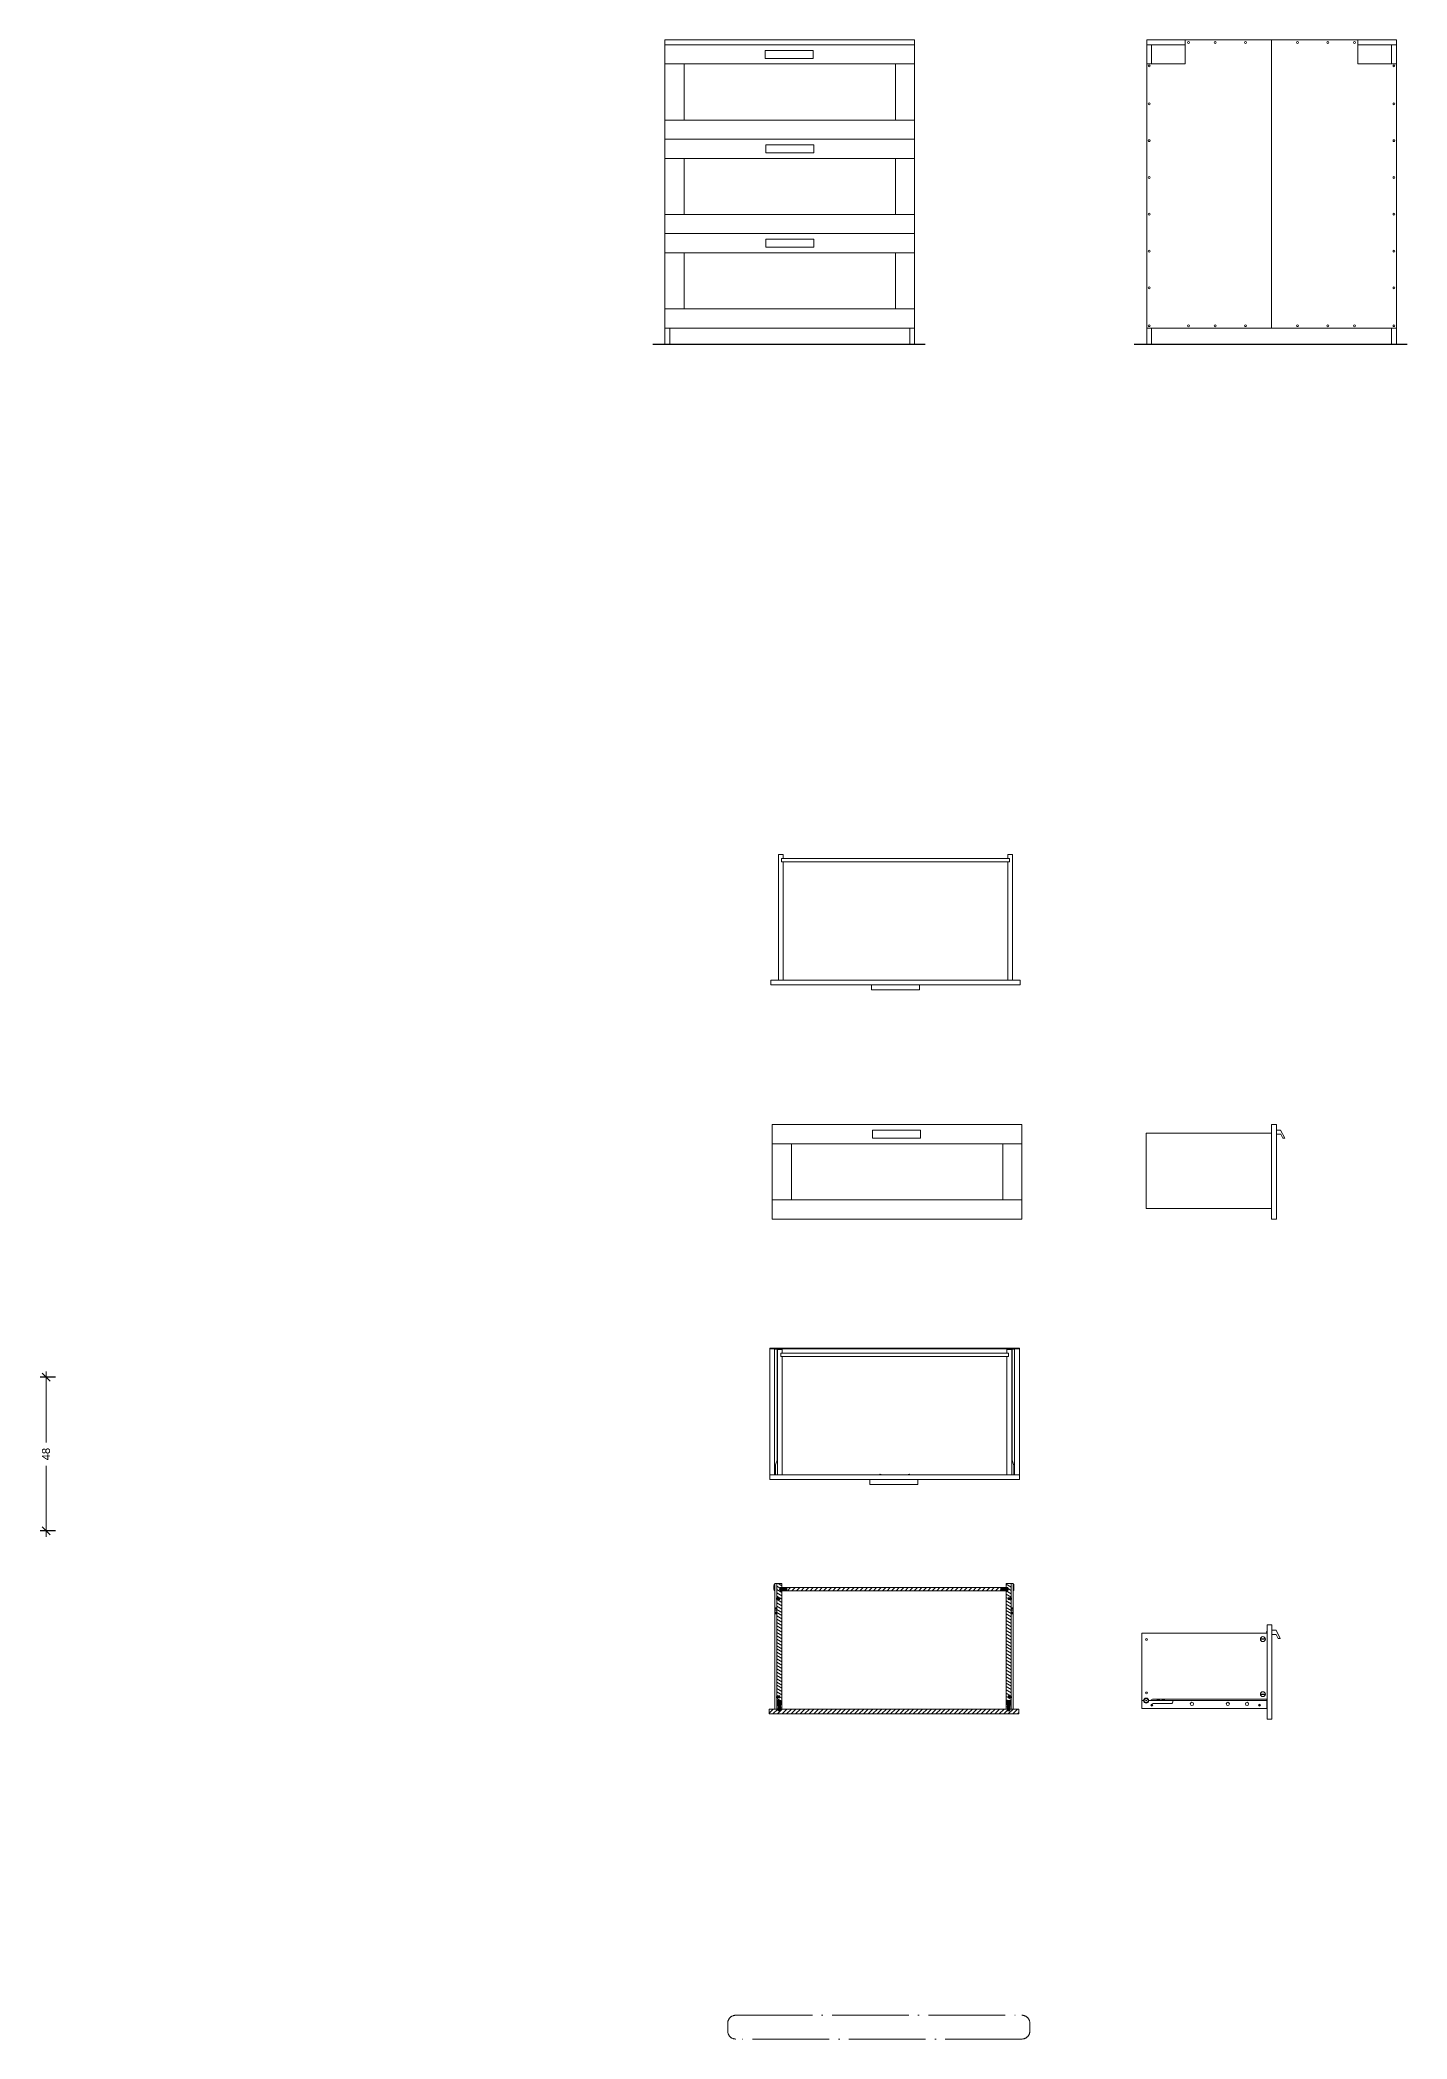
# Model space of a CAD drawing. Header units: millimetres. Extents: x -46 to 1613, y -146 to 808.
# Drawn here: x -46 to 381, y -146 to 478 of the extents above; entities that cross this region are included whole.
import ezdxf

# ---------------------------------------------------------------- set-up
doc = ezdxf.new("R2010")
doc.units = ezdxf.units.MM
doc.header["$MEASUREMENT"] = 0
doc.linetypes.add('ACAD_ISO04W100', pattern=[30, 24, -3, 0, -3])
doc.layers.get('DEFPOINTS').update_dxf_attribs({"color": 210})
for name, color, linetype, lineweight in [('elementi non sezionati', 8, 'Continuous', 18), ('linee non sezionate', 8, 'Continuous', 18), ('pareti sezionate', 7, 'Continuous', 18), ('retino', 11, 'Continuous', 18), ('RIQUADRO DETTAGLI', 135, 'Continuous', 18), ('riquadro viti', 2, 'Continuous', 18), ('viti e cerniere', 4, 'Continuous', 18)]:
    doc.layers.add(name, color=color, linetype=linetype, lineweight=lineweight)
doc.layers.add('linea di terra', color=1, linetype='Continuous')
doc.layers.add('viti sottili', color=4, linetype='Continuous')
doc.styles.add('ARIAL', font='Arial.ttf')
doc.dimstyles.new('E-0050_TICK_12', dxfattribs={"dimtxt": 2.5, "dimasz": 2.5, "dimexe": 1.8, "dimexo": 1.2, "dimgap": 1.8, "dimtad": 0, "dimdec": 0, "dimzin": 0, "dimdsep": 46, "dimtxsty": 'ARIAL', "dimblk": 'OBLIQUE', "dimblk1": 'OBLIQUE', "dimblk2": 'OBLIQUE', "dimcen": 1.8, "dimdle": 1.8, "dimclrd": 256, "dimclre": 256, "dimclrt": 256, "dimadec": 0, "dimazin": 0, "dimtfac": 1, "dimtdec": 0, "dimtmove": 1, "dimatfit": 3, "dimldrblk": 'OPEN90', "dimfxl": 1, "dimtfill": 1, "dimtfillclr": 7, "dimtolj": 1, "dimtzin": 0, "dimlwd": -1, "dimarcsym": 0})

# ---------------------------------------------------------------- blocks, each defined once
blk = doc.blocks.new('_Oblique')
at = {"color": 0, "linetype": 'ByBlock', "lineweight": -2}
blk.add_line((-0.5, -0.5), (0.5, 0.5), dxfattribs=at)
blk = doc.blocks.new('*D8')
at = {"layer": 'DEFPOINTS', "color": 0, "transparency": 16777216}
for p in [(-39.89, 60.51), (-44.08, 12.51), (-39.89, 12.51)]:
    blk.add_point(p, dxfattribs=at)
at = {"layer": 'linee non sezionate', "lineweight": -2, "transparency": 16777216}
for p, q in [((-41.09, 60.51), (-45.88, 60.51)), ((-41.09, 12.51), (-45.88, 12.51))]:
    blk.add_line(p, q, dxfattribs=at)
at = {"layer": 'linee non sezionate', "transparency": 16777216}
for p, q in [((-44.08, 62.31), (-44.08, 40.15)), ((-44.08, 10.71), (-44.08, 32.87))]:
    blk.add_line(p, q, dxfattribs=at)
at = {"layer": 'linee non sezionate', "transparency": 16777216, "xscale": 2.5, "yscale": 2.5, "zscale": 2.5}
for p, rotation in [((-44.08, 60.51), 90), ((-44.08, 12.51), 270)]:
    blk.add_blockref('_Oblique', p, dxfattribs=dict(at, rotation=rotation))
at = {"layer": 'linee non sezionate', "transparency": 16777216, "insert": (-44.08, 36.51), "char_height": 2.5, "attachment_point": 5, "rotation": 90, "style": 'ARIAL', "bg_fill": 3, "box_fill_scale": 1.25, "bg_fill_color": 256, "bg_fill_true_color": 13158600, "bg_fill_transparency": 0}
blk.add_mtext('\\A1;48', dxfattribs=at)
blk = doc.blocks.new('_Open90')
at = {"color": 0, "linetype": 'ByBlock', "lineweight": -2}
for p, q in [((0, 0), (-1, 0)), ((-0.5, 0.5), (0, 0)), ((0, 0), (-0.5, -0.5))]:
    blk.add_line(p, q, dxfattribs=at)

msp = doc.modelspace()

# ---------------------------------------------------------------- hatches: boundary and pattern name
at = {"layer": 'retino', "linetype": 'ACAD_ISO04W100'}
h = msp.add_hatch(dxfattribs=at)
h.set_pattern_fill('ANSI31', color=256, scale=7, angle=103)
h.paths.add_polyline_path([(185.8, -6.16), (185.3, -6.16), (185.3, -5.97, -0.52915), (185.3, -5.35), (185.3, -5.16), (185.8, -5.16), (185.8, -3.96), (184.3, -3.96), (184.3, -8.39), (185.23, -8.39), (185.23, -8.96), (184.3, -8.96), (184.3, -39.05), (185.23, -39.05), (185.23, -39.61), (184.3, -39.61), (184.3, -40.45), (185.57, -40.45), (185.57, -41.69), (185.41, -41.69), (185.41, -43.12), (185.8, -43.12)])
h.paths.add_polyline_path([(184.69, -41.69), (184.3, -41.69), (184.3, -43.12), (184.69, -43.12)])
h = msp.add_hatch(dxfattribs=at)
h.set_pattern_fill('ANSI31', color=256, scale=8)
h.paths.add_polyline_path([(256.46, -5.16), (255.96, -5.16), (185.8, -5.16), (185.3, -5.16), (185.3, -5.37), (187.45, -5.37), (187.45, -5.94), (185.3, -5.94), (185.3, -6.16), (185.8, -6.16), (255.96, -6.16), (256.46, -6.16), (256.46, -5.94), (254.31, -5.94), (254.31, -5.37), (256.46, -5.37)])
h = msp.add_hatch(dxfattribs=at)
h.set_pattern_fill('ANSI31', color=256, scale=7, angle=103)
h.paths.add_polyline_path([(257.46, -8.96), (256.52, -8.96), (256.52, -8.39), (257.46, -8.39), (257.46, -3.96), (255.96, -3.96), (255.96, -5.16), (256.46, -5.16), (256.46, -5.35, -0.52915), (256.46, -5.97), (256.46, -6.16), (255.96, -6.16), (255.96, -43.12), (256.35, -43.12), (256.35, -41.69), (256.19, -41.69), (256.19, -40.45), (257.46, -40.45), (257.46, -39.61), (256.52, -39.61), (256.52, -39.05), (257.46, -39.05)])
h.paths.add_polyline_path([(257.46, -41.69), (257.07, -41.69), (257.07, -43.12), (257.46, -43.12)], flags=17)
h = msp.add_hatch(dxfattribs=at)
h.set_pattern_fill('ANSI31', color=256, scale=8)
h.paths.add_polyline_path([(259.88, -43.12), (257.07, -43.12), (257.07, -43.67), (256.35, -43.67), (256.35, -43.12), (185.41, -43.12), (185.41, -43.67), (184.69, -43.67), (184.69, -43.12), (181.88, -43.12), (181.88, -44.62), (259.88, -44.62)])

# ---------------------------------------------------------------- linework, layer by layer
at = {"layer": 'elementi non sezionati'}
for p, q in [((227.31, 478.24), (149.31, 478.24)), ((149.31, 478.24), (149.31, 383.24)), ((227.31, 476.74), (149.31, 476.74)), ((180.61, 474.98), (195.61, 474.98)), ((180.61, 474.98), (180.61, 472.48)), ((195.61, 472.48), (195.61, 474.98)), ((227.31, 383.24), (227.31, 478.24)), ((299.86, 478.24), (299.86, 383.24)), ((377.86, 478.24), (299.86, 478.24)), ((311.86, 476.74), (299.86, 476.74)), ((301.36, 470.74), (301.36, 476.74)), ((377.86, 476.74), (365.86, 476.74)), ((376.36, 470.74), (376.36, 476.74)), ((377.86, 383.24), (377.86, 478.24)), ((149.31, 470.74), (227.31, 470.74)), ((155.31, 453.24), (155.31, 470.74)), ((180.61, 472.48), (195.61, 472.48)), ((221.31, 453.24), (221.31, 470.74)), ((149.31, 453.24), (227.31, 453.24)), ((227.31, 447.24), (149.31, 447.24)), ((180.81, 445.49), (195.81, 445.49)), ((180.81, 445.49), (180.81, 442.99)), ((195.81, 442.99), (195.81, 445.49)), ((149.31, 441.24), (227.31, 441.24)), ((155.31, 423.74), (155.31, 441.24)), ((180.81, 442.99), (195.81, 442.99)), ((221.31, 423.74), (221.31, 441.24)), ((149.31, 423.74), (227.31, 423.74)), ((227.31, 417.74), (149.31, 417.74)), ((180.81, 415.99), (195.81, 415.99)), ((180.81, 415.99), (180.81, 413.49)), ((180.81, 413.49), (195.81, 413.49)), ((195.81, 413.49), (195.81, 415.99)), ((149.31, 411.74), (227.31, 411.74)), ((155.31, 394.24), (155.31, 411.74)), ((221.31, 394.24), (221.31, 411.74)), ((149.31, 394.24), (227.31, 394.24)), ((227.31, 388.24), (149.31, 388.24)), ((150.81, 383.24), (150.81, 388.24)), ((225.81, 383.24), (225.81, 388.24)), ((377.86, 388.24), (299.86, 388.24)), ((301.36, 383.24), (301.36, 388.24)), ((376.36, 383.24), (376.36, 388.24)), ((149.31, 383.24), (227.31, 383.24)), ((213.85, 183.1), (213.85, 181.54)), ((213.85, 181.54), (228.85, 181.54)), ((228.85, 181.54), (228.85, 183.1)), ((182.84, 139.44), (182.84, 109.94)), ((260.84, 139.44), (182.84, 139.44)), ((214.15, 137.68), (229.15, 137.68)), ((214.15, 137.68), (214.15, 135.18)), ((229.15, 135.18), (229.15, 137.68)), ((260.84, 109.94), (260.84, 139.44)), ((341.68, 137.68), (340.39, 137.68)), ((341.68, 137.68), (342.96, 135.18)), ((182.84, 133.44), (260.84, 133.44)), ((188.84, 115.94), (188.84, 133.44)), ((214.15, 135.18), (229.15, 135.18)), ((254.84, 115.94), (254.84, 133.44)), ((340.39, 136.43), (340.89, 136.43)), ((340.89, 136.43), (341.11, 136.43)), ((341.11, 136.43), (341.75, 136.43)), ((341.75, 136.43), (342.39, 135.18)), ((342.96, 135.18), (342.39, 135.18)), ((182.84, 115.94), (260.84, 115.94)), ((260.84, 109.94), (182.84, 109.94)), ((213.38, 28.55), (213.38, 26.98)), ((213.38, 26.98), (228.38, 26.98)), ((228.38, 26.98), (228.38, 28.55)), ((340.26, -18.54), (338.97, -18.54)), ((340.26, -18.54), (341.54, -21.04)), ((338.97, -19.79), (339.47, -19.79)), ((339.47, -19.79), (339.69, -19.79)), ((339.69, -19.79), (340.33, -19.79)), ((340.33, -19.79), (340.97, -21.04)), ((341.54, -21.04), (340.97, -21.04))]:
    msp.add_line(p, q, dxfattribs=at)
at = {"layer": 'elementi non sezionati', "ltscale": 0.7}
for p, q in [((184.77, 223.76), (184.77, 184.6)), ((184.77, 223.76), (186.27, 223.76)), ((186.27, 222.56), (185.77, 222.56)), ((185.77, 222.56), (185.77, 221.56)), ((185.77, 221.56), (186.27, 221.56)), ((186.27, 223.76), (186.27, 222.56)), ((186.27, 222.56), (256.43, 222.56)), ((186.27, 221.56), (186.27, 184.6)), ((186.27, 221.56), (256.43, 221.56)), ((256.43, 223.76), (257.93, 223.76)), ((256.43, 223.76), (256.43, 222.56)), ((256.43, 222.56), (256.93, 222.56)), ((256.43, 221.56), (256.43, 184.6)), ((256.93, 221.56), (256.43, 221.56)), ((256.93, 222.56), (256.93, 221.56)), ((257.93, 223.76), (257.93, 184.6)), ((338.89, 139.44), (338.89, 109.94)), ((340.39, 139.44), (338.89, 139.44)), ((340.39, 109.94), (340.39, 139.44)), ((340.39, 137.68), (340.39, 136.43)), ((338.89, 116.79), (338.89, 132.6)), ((338.89, 113.72), (338.89, 113.23)), ((338.89, 109.94), (340.39, 109.94)), ((182.07, 69.55), (260.07, 69.55)), ((184.49, 69.21), (185.99, 69.21)), ((184.49, 69.21), (184.49, 64.58)), ((185.99, 69.21), (185.99, 68.01)), ((256.16, 69.21), (257.66, 69.21)), ((256.16, 69.21), (256.16, 68.01)), ((257.66, 69.21), (257.66, 64.58)), ((185.49, 68.01), (185.49, 67.01)), ((185.99, 68.01), (185.49, 68.01)), ((185.49, 67.01), (185.99, 67.01)), ((185.99, 68.01), (256.16, 68.01)), ((185.99, 67.01), (256.16, 67.01)), ((185.99, 67.01), (185.99, 30.05)), ((256.16, 68.01), (256.66, 68.01)), ((256.66, 67.01), (256.16, 67.01)), ((256.16, 67.01), (256.16, 30.05)), ((256.66, 68.01), (256.66, 67.01)), ((182.07, 30.05), (260.07, 30.05)), ((184.3, -3.96), (184.3, -43.12)), ((257.46, -3.96), (257.46, -43.12)), ((337.47, -16.78), (337.47, -46.28)), ((338.97, -16.78), (337.47, -16.78)), ((338.97, -46.28), (338.97, -16.78)), ((338.97, -18.54), (338.97, -19.79)), ((337.47, -39.44), (337.47, -23.63)), ((337.47, -42.5), (337.47, -43)), ((337.47, -46.28), (338.97, -46.28))]:
    msp.add_line(p, q, dxfattribs=at)
for points in [[(182.35, 183.1), (182.35, 184.6), (260.35, 184.6), (260.35, 183.1), (182.35, 183.1)], [(299.73, 113.23), (299.73, 136.75), (300.93, 136.75)], [(338.89, 116.79), (338.89, 113.72)], [(298.31, -42.5), (298.31, -19.47), (299.51, -19.47)], [(337.47, -39.44), (337.47, -42.5)]]:
    msp.add_lwpolyline(points, dxfattribs=at)
at = {"layer": 'elementi non sezionati'}
for points in [[(338.89, 132.6), (338.89, 136.75), (300.93, 136.75)], [(182.07, 69.55), (182.07, 28.55), (216.29, 28.55)], [(225.29, 28.55), (260.07, 28.55), (260.07, 69.55)], [(216.29, 28.55), (225.29, 28.55)], [(337.47, -23.63), (337.47, -19.47), (299.51, -19.47)]]:
    msp.add_lwpolyline(points, dxfattribs=at)
at = {"layer": 'linea di terra', "ltscale": 0.7}
for p, q in [((145.56, 383.24), (230.64, 383.24)), ((295.94, 383.24), (381.19, 383.24))]:
    msp.add_line(p, q, dxfattribs=at)
at = {"layer": 'linee non sezionate', "ltscale": 0.7}
for p, q in [((311.86, 470.74), (311.86, 478.24)), ((338.86, 478.24), (338.86, 388.24)), ((365.86, 470.74), (365.86, 478.24)), ((299.86, 470.74), (311.86, 470.74)), ((377.86, 470.74), (365.86, 470.74)), ((338.83, 113.23), (299.73, 113.23)), ((338.83, 113.23), (338.89, 113.23)), ((182.07, 69.35), (260.07, 69.35)), ((183.57, 69.32), (183.57, 69.35)), ((258.57, 69.35), (258.57, 30.05)), ((258.57, 69.32), (258.57, 69.35)), ((183.57, 30.15), (183.57, 30.05)), ((258.57, 30.15), (258.57, 30.05)), ((337.41, -43), (337.47, -43))]:
    msp.add_line(p, q, dxfattribs=at)
at = {"layer": 'pareti sezionate', "ltscale": 0.7}
for p, q in [((184.3, -3.96), (185.8, -3.96)), ((185.8, -5.16), (185.3, -5.16)), ((185.3, -5.16), (185.3, -6.16)), ((185.3, -6.16), (185.8, -6.16)), ((185.8, -3.96), (185.8, -5.16)), ((185.8, -5.16), (255.96, -5.16)), ((185.8, -6.16), (185.8, -43.12)), ((185.8, -6.16), (255.96, -6.16)), ((255.96, -3.96), (257.46, -3.96)), ((255.96, -3.96), (255.96, -5.16)), ((255.96, -5.16), (256.46, -5.16)), ((255.96, -6.16), (255.96, -43.12)), ((256.46, -6.16), (255.96, -6.16)), ((256.46, -5.16), (256.46, -6.16))]:
    msp.add_line(p, q, dxfattribs=at)
for points in [[(181.88, -44.62), (181.88, -43.12), (184.69, -43.12)], [(257.07, -43.12), (259.88, -43.12), (259.88, -44.62), (181.88, -44.62)], [(185.41, -43.12), (256.35, -43.12)]]:
    msp.add_lwpolyline(points, dxfattribs=at)
at = {"layer": 'RIQUADRO DETTAGLI', "linetype": 'ACAD_ISO04W100'}
msp.add_lwpolyline([(171.43, -146.2, -0.414214), (168.93, -143.7), (168.93, -141.28, -0.414214), (171.43, -138.78), (260.85, -138.78, -0.414214), (263.35, -141.28), (263.35, -143.7, -0.414214), (260.85, -146.2)], format="xyb", close=True, dxfattribs=at)
at = {"layer": 'riquadro viti'}
for p, q in [((185.28, -5.37), (187.45, -5.37)), ((185.3, -5.94), (187.45, -5.94)), ((187.45, -5.37), (187.45, -5.94)), ((256.48, -5.37), (254.31, -5.37)), ((254.31, -5.37), (254.31, -5.94)), ((256.46, -5.94), (254.31, -5.94))]:
    msp.add_line(p, q, dxfattribs=at)
at = {"layer": 'riquadro viti', "ltscale": 0.7}
for p, q in [((184.3, -8.39), (185.23, -8.39)), ((184.3, -8.96), (185.23, -8.96)), ((185.23, -8.39), (185.23, -8.96)), ((257.46, -8.39), (256.52, -8.39)), ((256.52, -8.39), (256.52, -8.96)), ((257.46, -8.96), (256.52, -8.96)), ((184.3, -39.05), (185.23, -39.05)), ((184.3, -39.61), (185.23, -39.61)), ((185.23, -39.05), (185.23, -39.61)), ((257.46, -40.45), (256.19, -40.45)), ((256.19, -40.45), (256.19, -41.69)), ((256.19, -41.69), (256.35, -41.69)), ((256.35, -41.69), (256.35, -43.67)), ((257.07, -43.67), (256.35, -43.67)), ((257.46, -39.05), (256.52, -39.05)), ((256.52, -39.05), (256.52, -39.61)), ((257.46, -39.61), (256.52, -39.61)), ((257.07, -41.69), (257.47, -41.69)), ((257.07, -43.67), (257.07, -41.69))]:
    msp.add_line(p, q, dxfattribs=at)
msp.add_lwpolyline([(184.3, -40.45), (185.57, -40.45), (185.57, -41.69), (185.41, -41.69), (185.41, -43.67), (184.69, -43.67), (184.69, -41.69), (184.3, -41.69)], dxfattribs=at)
at = {"layer": 'viti e cerniere', "ltscale": 0.7}
for p, q in [((183.57, 69.32), (184.23, 69.32)), ((183.57, 69.32), (183.57, 30.15)), ((184.33, 69.22), (184.33, 34.65)), ((257.81, 69.22), (257.81, 34.65)), ((258.57, 69.32), (257.91, 69.32)), ((258.57, 69.32), (258.57, 30.15)), ((184.33, 34.65), (183.67, 32.65)), ((183.67, 32.65), (183.67, 30.15)), ((183.84, 30.15), (183.84, 33.17)), ((184.49, 32.51), (184.48, 30.05)), ((257.66, 32.51), (257.66, 30.05)), ((257.81, 34.65), (258.47, 32.65)), ((258.3, 30.15), (258.3, 33.17)), ((258.47, 32.65), (258.47, 30.15)), ((183.67, 30.15), (183.57, 30.15)), ((184.48, 30.05), (183.94, 30.05)), ((184.48, 30.05), (184.48, 30.05)), ((257.66, 30.05), (258.2, 30.05)), ((258.47, 30.15), (258.57, 30.15)), ((183.66, -43.02), (183.66, -3.96)), ((185.74, -5.54), (185.3, -5.54)), ((185.74, -5.78), (185.3, -5.78)), ((185.74, -5.54), (185.74, -5.56)), ((185.74, -5.56), (185.74, -5.75)), ((185.74, -5.75), (185.86, -5.75)), ((185.74, -5.75), (185.74, -5.78)), ((256.02, -5.75), (255.9, -5.75)), ((256.02, -5.54), (256.46, -5.54)), ((256.02, -5.54), (256.02, -5.56)), ((256.02, -5.56), (256.02, -5.75)), ((256.02, -5.75), (256.02, -5.78)), ((256.02, -5.78), (256.46, -5.78)), ((258.1, -43.02), (258.1, -3.96)), ((185.07, -8.77), (185.1, -8.77)), ((256.7, -8.77), (256.66, -8.77)), ((184.3, -43.12), (183.76, -43.12)), ((184.4, -40.87), (184.62, -40.87)), ((184.62, -40.49), (184.69, -40.49)), ((185.1, -40.49), (185.03, -40.49)), ((185.07, -39.42), (185.1, -39.42)), ((256.7, -39.42), (256.66, -39.42)), ((256.66, -40.49), (256.73, -40.49)), ((257.14, -40.49), (257.07, -40.49)), ((257.36, -40.87), (257.14, -40.87)), ((257.46, -43.12), (258, -43.12)), ((301.61, -39.99), (300.98, -40.5)), ((337.41, -40), (337.41, -43))]:
    msp.add_line(p, q, dxfattribs=at)
at = {"layer": 'viti e cerniere'}
for p, q in [((184.33, 69.21), (184.49, 69.21)), ((184.49, 69.21), (184.49, 64.31)), ((257.81, 69.21), (257.66, 69.21)), ((257.66, 69.21), (257.66, 64.31)), ((184.49, 64.31), (184.49, 32.51)), ((257.66, 64.31), (257.66, 32.51)), ((184.49, 61.68), (184.33, 61.68)), ((184.49, 61.31), (184.33, 61.31)), ((184.49, 60.94), (184.33, 60.94)), ((184.49, 60.29), (184.33, 60.29)), ((184.49, 60.02), (184.33, 60.02)), ((184.49, 59.75), (184.33, 59.75)), ((257.66, 61.68), (257.81, 61.68)), ((257.66, 61.31), (257.81, 61.31)), ((257.66, 60.94), (257.81, 60.94)), ((257.66, 60.29), (257.81, 60.29)), ((257.66, 60.02), (257.81, 60.02)), ((257.66, 59.75), (257.81, 59.75)), ((183.84, 32.4), (183.67, 32.4)), ((258.3, 32.4), (258.47, 32.4)), ((183.67, 30.41), (183.84, 30.41)), ((258.47, 30.41), (258.3, 30.41)), ((183.38, -5.76), (183.38, -4.51)), ((183.38, -4.51), (183.46, -4.51)), ((183.46, -5.76), (183.38, -5.76)), ((183.46, -4.51), (183.46, -4.13)), ((183.46, -4.13), (183.66, -4.13)), ((183.46, -6.13), (183.46, -5.76)), ((183.66, -6.13), (183.46, -6.13)), ((183.66, -3.96), (184.3, -3.96)), ((184.3, -3.96), (184.3, -43.12)), ((185.74, -5.56), (185.81, -5.56)), ((185.87, -5.56), (185.95, -5.56)), ((186.01, -5.56), (186.09, -5.56)), ((186.14, -5.56), (186.22, -5.56)), ((186.28, -5.56), (186.36, -5.56)), ((186.42, -5.56), (186.49, -5.56)), ((186.55, -5.56), (186.63, -5.56)), ((186.69, -5.56), (186.76, -5.56)), ((186.82, -5.56), (186.9, -5.56)), ((186.96, -5.56), (187.03, -5.56)), ((187.09, -5.56), (187.17, -5.56)), ((187.23, -5.56), (187.31, -5.56)), ((187.28, -5.75), (187.34, -5.75)), ((254.48, -5.75), (254.42, -5.75)), ((254.53, -5.56), (254.46, -5.56)), ((254.67, -5.56), (254.59, -5.56)), ((254.8, -5.56), (254.73, -5.56)), ((254.94, -5.56), (254.86, -5.56)), ((255.07, -5.56), (255, -5.56)), ((255.21, -5.56), (255.13, -5.56)), ((255.35, -5.56), (255.27, -5.56)), ((255.48, -5.56), (255.41, -5.56)), ((255.62, -5.56), (255.54, -5.56)), ((255.75, -5.56), (255.68, -5.56)), ((255.89, -5.56), (255.81, -5.56)), ((256.02, -5.56), (255.95, -5.56)), ((258.1, -3.96), (257.46, -3.96)), ((257.46, -3.96), (257.46, -43.12)), ((258.3, -4.13), (258.1, -4.13)), ((258.1, -6.13), (258.3, -6.13)), ((258.3, -4.51), (258.3, -4.13)), ((258.38, -4.51), (258.3, -4.51)), ((258.3, -6.13), (258.3, -5.76)), ((258.3, -5.76), (258.38, -5.76)), ((258.38, -5.76), (258.38, -4.51)), ((184.3, -11.48), (183.66, -11.48)), ((184.3, -11.85), (183.66, -11.85)), ((184.3, -12.22), (183.66, -12.22)), ((184.37, -8.55), (184.46, -8.55)), ((184.53, -8.55), (184.62, -8.55)), ((184.69, -8.55), (184.78, -8.55)), ((184.85, -8.55), (184.94, -8.55)), ((185.01, -8.55), (185.1, -8.55)), ((256.75, -8.55), (256.66, -8.55)), ((256.91, -8.55), (256.82, -8.55)), ((257.07, -8.55), (256.98, -8.55)), ((257.23, -8.55), (257.14, -8.55)), ((257.4, -8.55), (257.3, -8.55)), ((257.46, -11.48), (258.1, -11.48)), ((257.46, -11.85), (258.1, -11.85)), ((257.46, -12.22), (258.1, -12.22)), ((184.3, -12.87), (183.66, -12.87)), ((184.3, -13.15), (183.66, -13.15)), ((184.3, -13.41), (183.66, -13.41)), ((257.46, -12.87), (258.1, -12.87)), ((257.46, -13.15), (258.1, -13.15)), ((257.46, -13.41), (258.1, -13.41)), ((335.45, -21.28), (335.62, -21.22)), ((335.45, -21.28), (335.62, -21.34)), ((335.62, -21.22), (335.62, -21.34)), ((336.66, -21.22), (335.66, -21.22)), ((336.16, -21.22), (335.66, -21.22)), ((335.66, -21.22), (335.66, -21.34)), ((336.66, -21.34), (335.66, -21.34)), ((336.66, -21.22), (336.66, -21.34)), ((184.37, -39.2), (184.46, -39.2)), ((184.53, -39.2), (184.62, -39.2)), ((184.69, -39.2), (184.78, -39.2)), ((184.77, -41.63), (184.77, -43.12)), ((184.87, -41.63), (184.77, -41.63)), ((185.32, -41.73), (184.77, -41.73)), ((184.77, -41.73), (184.77, -41.73)), ((185.32, -43.02), (184.77, -43.02)), ((184.77, -43.12), (185.32, -43.12)), ((184.83, -41.73), (184.83, -43.02)), ((184.85, -39.2), (184.94, -39.2)), ((184.87, -41.41), (184.87, -41.51)), ((184.87, -41.59), (184.87, -41.63)), ((184.88, -41.63), (184.87, -41.63)), ((185.23, -41.63), (184.88, -41.63)), ((184.93, -43.12), (184.93, -43.15)), ((184.93, -43.22), (184.93, -43.32)), ((184.93, -43.39), (184.93, -43.49)), ((184.93, -43.59), (184.93, -43.56)), ((185.16, -43.59), (184.93, -43.59)), ((185, -43.02), (185, -41.73)), ((185.05, -43.02), (185, -43.02)), ((185.01, -39.2), (185.1, -39.2)), ((185.07, -43.02), (185.03, -43.02)), ((185.05, -43.02), (185.09, -43.02)), ((185.09, -43.02), (185.09, -41.73)), ((185.16, -43.16), (185.16, -43.26)), ((185.16, -43.33), (185.16, -43.42)), ((185.16, -43.5), (185.16, -43.59)), ((185.23, -41.41), (185.23, -41.51)), ((185.23, -41.59), (185.23, -41.63)), ((185.32, -41.63), (185.23, -41.63)), ((185.28, -43.02), (185.28, -41.73)), ((185.32, -43.12), (185.32, -41.63)), ((256.43, -43.12), (256.43, -41.63)), ((256.43, -41.63), (256.53, -41.63)), ((256.43, -41.73), (256.98, -41.73)), ((256.43, -43.02), (256.98, -43.02)), ((256.98, -43.12), (256.43, -43.12)), ((256.48, -43.02), (256.48, -41.73)), ((256.53, -41.41), (256.53, -41.51)), ((256.53, -41.59), (256.53, -41.63)), ((256.53, -41.63), (256.88, -41.63)), ((256.6, -43.16), (256.6, -43.26)), ((256.6, -43.33), (256.6, -43.42)), ((256.6, -43.5), (256.6, -43.59)), ((256.6, -43.59), (256.83, -43.59)), ((256.75, -39.2), (256.66, -39.2)), ((256.67, -43.02), (256.67, -41.73)), ((256.71, -43.02), (256.67, -43.02)), ((256.69, -43.02), (256.73, -43.02)), ((256.71, -43.02), (256.76, -43.02)), ((256.76, -43.02), (256.76, -41.73)), ((256.91, -39.2), (256.82, -39.2)), ((256.83, -43.12), (256.83, -43.15)), ((256.83, -43.22), (256.83, -43.32)), ((256.83, -43.39), (256.83, -43.49)), ((256.83, -43.59), (256.83, -43.56)), ((256.88, -41.63), (256.89, -41.63)), ((256.89, -41.41), (256.89, -41.51)), ((256.89, -41.59), (256.89, -41.63)), ((256.89, -41.63), (256.98, -41.63)), ((256.93, -41.73), (256.93, -43.02)), ((257.07, -39.2), (256.98, -39.2)), ((256.98, -41.63), (256.98, -43.12)), ((256.98, -41.73), (256.98, -41.73)), ((257.23, -39.2), (257.14, -39.2)), ((257.4, -39.2), (257.3, -39.2)), ((298.31, -42.8), (298.31, -40.67)), ((298.51, -40.47), (298.89, -40.47)), ((299.51, -43), (298.51, -43)), ((337.41, -43), (299.51, -43)), ((337.41, -40.5), (300.47, -40.5)), ((301.23, -41.83), (301.23, -41.94)), ((301.39, -41.83), (301.23, -41.83)), ((301.23, -41.94), (301.39, -41.94)), ((301.49, -41.67), (301.39, -41.67)), ((301.39, -41.67), (301.39, -41.83)), ((301.49, -41.83), (301.39, -41.94)), ((301.49, -41.94), (301.39, -41.83)), ((301.39, -41.94), (301.39, -42.09)), ((301.39, -42.09), (301.49, -42.09)), ((301.49, -41.83), (301.49, -41.67)), ((301.65, -41.83), (301.49, -41.83)), ((301.49, -42.09), (301.49, -41.94)), ((301.49, -41.94), (301.65, -41.94)), ((337.41, -40), (301.61, -39.99)), ((307.63, -41.41), (301.61, -41.39)), ((301.65, -41.94), (301.65, -41.83)), ((303.05, -40.5), (303.51, -40.04)), ((303.19, -40.5), (303.51, -40.18)), ((303.51, -40.04), (304, -40.49)), ((303.51, -40.18), (303.87, -40.5)), ((304.61, -40.5), (305.06, -40.04)), ((304.75, -40.5), (305.07, -40.18)), ((305.06, -40.04), (305.56, -40.49)), ((305.07, -40.18), (305.42, -40.5)), ((334.88, -41.83), (334.88, -41.94)), ((335.04, -41.83), (334.88, -41.83)), ((334.88, -41.94), (335.04, -41.94)), ((335.15, -41.67), (335.04, -41.67)), ((335.04, -41.67), (335.04, -41.83)), ((335.15, -41.83), (335.04, -41.94)), ((335.15, -41.94), (335.04, -41.83)), ((335.04, -41.94), (335.04, -42.09)), ((335.04, -42.09), (335.15, -42.09)), ((335.15, -41.83), (335.15, -41.67)), ((335.3, -41.83), (335.15, -41.83)), ((335.15, -42.09), (335.15, -41.94)), ((335.15, -41.94), (335.3, -41.94)), ((335.3, -41.94), (335.3, -41.83)), ((335.45, -38.49), (335.62, -38.43)), ((335.45, -38.49), (335.62, -38.55)), ((335.62, -38.43), (335.62, -38.55)), ((336.66, -38.43), (335.66, -38.43)), ((336.16, -38.43), (335.66, -38.43)), ((335.66, -38.43), (335.66, -38.55)), ((336.66, -38.55), (335.66, -38.55)), ((336.66, -38.43), (336.66, -38.55))]:
    msp.add_line(p, q, dxfattribs=at)
for points in [[(216.29, 30.05), (216.29, 30.08, -0.451416), (216.86, 30.08), (216.86, 30.05)], [(225.29, 30.05), (225.29, 30.08, -0.451416), (225.86, 30.08), (225.86, 30.05)], [(185.3, -5.94), (185.26, -5.94, -0.451416), (185.26, -5.37), (185.3, -5.37)], [(256.46, -5.94), (256.5, -5.94, 0.451416), (256.5, -5.37), (256.46, -5.37)], [(184.3, -8.96), (184.26, -8.96, -0.451416), (184.26, -8.39), (184.3, -8.39)], [(257.46, -8.96), (257.5, -8.96, 0.451416), (257.5, -8.39), (257.46, -8.39)], [(337.47, -18.84), (337.43, -18.84, 0.451416), (337.43, -19.41), (337.47, -19.41)], [(184.3, -39.61), (184.26, -39.61, -0.451416), (184.26, -39.05), (184.3, -39.05)], [(257.46, -39.61), (257.5, -39.61, 0.451416), (257.5, -39.05), (257.46, -39.05)]]:
    msp.add_lwpolyline(points, format="xyb", close=True, dxfattribs=at)
for points in [[(185.81, -5.51), (185.87, -5.56), (185.92, -5.75), (185.92, -5.81), (185.81, -5.51), (185.81, -5.56), (185.86, -5.75), (185.92, -5.81)], [(185.95, -5.51), (186.01, -5.56), (186.06, -5.75), (186.06, -5.81), (185.95, -5.51), (185.95, -5.56), (186, -5.75), (186.06, -5.81)], [(186.09, -5.51), (186.14, -5.56), (186.19, -5.75), (186.19, -5.81), (186.09, -5.51), (186.09, -5.56), (186.14, -5.75), (186.19, -5.81)], [(186.22, -5.51), (186.28, -5.56), (186.33, -5.75), (186.33, -5.81), (186.22, -5.51), (186.22, -5.56), (186.27, -5.75), (186.33, -5.81)], [(186.36, -5.51), (186.42, -5.56), (186.47, -5.75), (186.47, -5.81), (186.36, -5.51), (186.36, -5.56), (186.41, -5.75), (186.47, -5.81)], [(186.49, -5.51), (186.55, -5.56), (186.6, -5.75), (186.6, -5.81), (186.49, -5.51), (186.49, -5.56), (186.54, -5.75), (186.6, -5.81)], [(186.63, -5.51), (186.69, -5.56), (186.74, -5.75), (186.74, -5.81), (186.63, -5.51), (186.63, -5.56), (186.68, -5.75), (186.74, -5.81)], [(186.76, -5.51), (186.82, -5.56), (186.87, -5.75), (186.87, -5.81), (186.76, -5.51), (186.76, -5.56), (186.81, -5.75), (186.87, -5.81)], [(186.9, -5.51), (186.96, -5.56), (187.01, -5.75), (187.01, -5.81), (186.9, -5.51), (186.9, -5.56), (186.95, -5.75), (187.01, -5.81)], [(187.03, -5.51), (187.09, -5.56), (187.14, -5.75), (187.14, -5.81), (187.03, -5.51), (187.03, -5.56), (187.08, -5.75), (187.14, -5.81)], [(187.17, -5.51), (187.23, -5.56), (187.28, -5.75), (187.28, -5.81), (187.17, -5.51), (187.17, -5.56), (187.22, -5.75), (187.28, -5.81)], [(254.59, -5.51), (254.53, -5.56), (254.48, -5.75), (254.48, -5.81), (254.59, -5.51), (254.59, -5.56), (254.54, -5.75), (254.48, -5.81)], [(254.73, -5.51), (254.67, -5.56), (254.62, -5.75), (254.62, -5.81), (254.73, -5.51), (254.73, -5.56), (254.68, -5.75), (254.62, -5.81)], [(254.86, -5.51), (254.8, -5.56), (254.75, -5.75), (254.75, -5.81), (254.86, -5.51), (254.86, -5.56), (254.81, -5.75), (254.75, -5.81)], [(255, -5.51), (254.94, -5.56), (254.89, -5.75), (254.89, -5.81), (255, -5.51), (255, -5.56), (254.95, -5.75), (254.89, -5.81)], [(255.13, -5.51), (255.07, -5.56), (255.03, -5.75), (255.03, -5.81), (255.13, -5.51), (255.13, -5.56), (255.08, -5.75), (255.03, -5.81)], [(255.27, -5.51), (255.21, -5.56), (255.16, -5.75), (255.16, -5.81), (255.27, -5.51), (255.27, -5.56), (255.22, -5.75), (255.16, -5.81)], [(255.41, -5.51), (255.35, -5.56), (255.3, -5.75), (255.3, -5.81), (255.41, -5.51), (255.41, -5.56), (255.36, -5.75), (255.3, -5.81)], [(255.54, -5.51), (255.48, -5.56), (255.43, -5.75), (255.43, -5.81), (255.54, -5.51), (255.54, -5.56), (255.49, -5.75), (255.43, -5.81)], [(255.68, -5.51), (255.62, -5.56), (255.57, -5.75), (255.57, -5.81), (255.68, -5.51), (255.68, -5.56), (255.63, -5.75), (255.57, -5.81)], [(255.81, -5.51), (255.75, -5.56), (255.7, -5.75), (255.7, -5.81), (255.81, -5.51), (255.81, -5.56), (255.76, -5.75), (255.7, -5.81)], [(255.95, -5.51), (255.89, -5.56), (255.84, -5.75), (255.84, -5.81), (255.95, -5.51), (255.95, -5.56), (255.9, -5.75), (255.84, -5.81)], [(184.3, -8.48), (184.37, -8.55), (184.43, -8.77), (184.43, -8.84), (184.3, -8.48), (184.3, -8.55), (184.36, -8.77), (184.43, -8.84)], [(184.46, -8.48), (184.53, -8.55), (184.59, -8.77), (184.59, -8.84), (184.46, -8.48), (184.46, -8.55), (184.52, -8.77), (184.59, -8.84)], [(184.62, -8.48), (184.69, -8.55), (184.75, -8.77), (184.75, -8.84), (184.62, -8.48), (184.62, -8.55), (184.68, -8.77), (184.75, -8.84)], [(184.78, -8.48), (184.85, -8.55), (184.91, -8.77), (184.91, -8.84), (184.78, -8.48), (184.78, -8.55), (184.84, -8.77), (184.91, -8.84)], [(184.94, -8.48), (185.01, -8.55), (185.07, -8.77), (185.07, -8.84), (184.94, -8.48), (184.94, -8.55), (185, -8.77), (185.07, -8.84)], [(256.82, -8.48), (256.75, -8.55), (256.7, -8.77), (256.7, -8.84), (256.82, -8.48), (256.82, -8.55), (256.77, -8.77), (256.7, -8.84)], [(256.98, -8.48), (256.91, -8.55), (256.86, -8.77), (256.86, -8.84), (256.98, -8.48), (256.98, -8.55), (256.93, -8.77), (256.86, -8.84)], [(257.14, -8.48), (257.07, -8.55), (257.02, -8.77), (257.02, -8.84), (257.14, -8.48), (257.14, -8.55), (257.09, -8.77), (257.02, -8.84)], [(257.3, -8.48), (257.23, -8.55), (257.18, -8.77), (257.18, -8.84), (257.3, -8.48), (257.3, -8.55), (257.25, -8.77), (257.18, -8.84)], [(257.46, -8.48), (257.4, -8.55), (257.34, -8.77), (257.34, -8.84), (257.46, -8.48), (257.46, -8.55), (257.41, -8.77), (257.34, -8.84)], [(184.3, -39.14), (184.37, -39.2), (184.43, -39.42), (184.43, -39.49), (184.3, -39.14), (184.3, -39.2), (184.36, -39.42), (184.43, -39.49)], [(184.46, -39.14), (184.53, -39.2), (184.59, -39.42), (184.59, -39.49), (184.46, -39.14), (184.46, -39.2), (184.52, -39.42), (184.59, -39.49)], [(184.62, -39.14), (184.69, -39.2), (184.75, -39.42), (184.75, -39.49), (184.62, -39.14), (184.62, -39.2), (184.68, -39.42), (184.75, -39.49)], [(185.03, -41.41), (184.71, -41.41), (184.71, -41.19), (185.03, -41.19)], [(184.78, -39.14), (184.85, -39.2), (184.91, -39.42), (184.91, -39.49), (184.78, -39.14), (184.78, -39.2), (184.84, -39.42), (184.91, -39.49)], [(185.2, -43.12), (185.16, -43.16), (184.93, -43.22), (184.86, -43.22), (185.15, -43.12)], [(185.05, -43.12), (184.93, -43.15), (184.86, -43.22)], [(185.23, -43.26), (185.16, -43.33), (184.93, -43.39), (184.86, -43.39), (185.23, -43.26), (185.16, -43.26), (184.93, -43.32), (184.86, -43.39)], [(185.23, -43.42), (185.16, -43.5), (184.93, -43.56), (184.86, -43.56), (185.23, -43.42), (185.16, -43.42), (184.93, -43.49), (184.86, -43.56)], [(184.94, -39.14), (185.01, -39.2), (185.07, -39.42), (185.07, -39.49), (184.94, -39.14), (184.94, -39.2), (185, -39.42), (185.07, -39.49)], [(185.1, -41.19), (185.39, -41.19), (185.39, -41.41), (185.1, -41.41)], [(256.66, -41.19), (256.37, -41.19), (256.37, -41.41), (256.66, -41.41)], [(256.53, -43.26), (256.6, -43.33), (256.83, -43.39), (256.9, -43.39), (256.53, -43.26), (256.6, -43.26), (256.83, -43.32), (256.9, -43.39)], [(256.53, -43.42), (256.6, -43.5), (256.83, -43.56), (256.9, -43.56), (256.53, -43.42), (256.6, -43.42), (256.83, -43.49), (256.9, -43.56)], [(256.56, -43.12), (256.6, -43.16), (256.83, -43.22), (256.9, -43.22), (256.61, -43.12)], [(256.82, -39.14), (256.75, -39.2), (256.7, -39.42), (256.7, -39.49), (256.82, -39.14), (256.82, -39.2), (256.77, -39.42), (256.7, -39.49)], [(256.71, -43.12), (256.83, -43.15), (256.9, -43.22)], [(256.73, -41.41), (257.05, -41.41), (257.05, -41.19), (256.73, -41.19)], [(256.98, -39.14), (256.91, -39.2), (256.86, -39.42), (256.86, -39.49), (256.98, -39.14), (256.98, -39.2), (256.93, -39.42), (256.86, -39.49)], [(257.14, -39.14), (257.07, -39.2), (257.02, -39.42), (257.02, -39.49), (257.14, -39.14), (257.14, -39.2), (257.09, -39.42), (257.02, -39.49)], [(257.3, -39.14), (257.23, -39.2), (257.18, -39.42), (257.18, -39.49), (257.3, -39.14), (257.3, -39.2), (257.25, -39.42), (257.18, -39.49)], [(257.46, -39.14), (257.4, -39.2), (257.34, -39.42), (257.34, -39.49), (257.46, -39.14), (257.46, -39.2), (257.41, -39.42), (257.34, -39.49)]]:
    msp.add_lwpolyline(points, dxfattribs=at)
for centre, radius in [((312.91, 477.48), 0.3), ((321.24, 477.48), 0.3), ((330.74, 477.49), 0.3), ((346.98, 477.49), 0.3), ((356.48, 477.48), 0.3), ((364.8, 477.48), 0.3), ((300.6, 470.12), 0.3), ((377.11, 470.12), 0.3), ((300.61, 458.29), 0.3), ((377.11, 458.29), 0.3), ((300.61, 446.79), 0.3), ((377.11, 446.79), 0.3), ((300.61, 435.29), 0.3), ((377.11, 435.29), 0.3), ((300.61, 423.79), 0.3), ((377.11, 423.79), 0.3), ((300.61, 412.29), 0.3), ((377.11, 412.29), 0.3), ((300.61, 400.79), 0.3), ((377.11, 400.79), 0.3), ((300.61, 388.99), 0.3), ((312.91, 388.98), 0.3), ((321.24, 388.98), 0.3), ((330.74, 388.99), 0.3), ((346.98, 388.99), 0.3), ((356.48, 388.98), 0.3), ((364.8, 388.98), 0.3), ((377.11, 388.99), 0.3), ((336.16, -21.28), 0.766), ((299.68, -40.5), 0.628), ((299.68, -40.5), 0.1), ((301.44, -41.88), 0.3), ((313.98, -41.52), 0.5), ((325.19, -41.53), 0.5), ((331.19, -41.53), 0.5), ((335.09, -41.88), 0.3), ((336.16, -38.49), 0.766)]:
    msp.add_circle(centre, radius, dxfattribs=at)
at = {"layer": 'viti e cerniere', "ltscale": 0.7}
for centre, radius in [((299.79, -21.38), 0.28), ((299.68, -40.5), 0.788), ((299.79, -38.09), 0.28)]:
    msp.add_circle(centre, radius, dxfattribs=at)
for centre, radius, start, end in [((184.23, 69.22), 0.1, 0, 90), ((257.91, 69.22), 0.1, 90, 180), ((183.94, 30.15), 0.1, 180, 270), ((258.2, 30.15), 0.1, 270, 0), ((187.27, -5.67), 0.111, 312.72477, 69.63266), ((254.49, -5.67), 0.111, 110.36734, 227.27523), ((185.05, -8.66), 0.12, 293.32924, 66.67076), ((256.71, -8.66), 0.12, 113.32924, 246.67076), ((183.76, -43.02), 0.1, 180, 270), ((185.05, -39.31), 0.12, 293.32924, 66.67076), ((256.71, -39.31), 0.12, 113.32924, 246.67076), ((258, -43.02), 0.1, 270, 0)]:
    msp.add_arc(centre, radius, start, end, dxfattribs=at)
at = {"layer": 'viti e cerniere'}
for centre, radius, start, end in [((298.51, -40.67), 0.2, 90, 180), ((298.51, -42.8), 0.2, 180, 270), ((307.63, -41.21), 0.2, 270, 306.25014), ((307.34, -40.81), 0.69, 306.25014, 26.70358)]:
    msp.add_arc(centre, radius, start, end, dxfattribs=at)
at = {"layer": 'viti sottili'}
for p, q in [((184.34, -40.49), (184.3, -40.49)), ((184.3, -41.59), (184.34, -41.59)), ((184.34, -41.59), (184.34, -40.49)), ((184.34, -40.59), (184.62, -40.59)), ((184.62, -41.42), (184.34, -41.42)), ((184.62, -40.64), (184.4, -40.64)), ((184.4, -40.64), (184.4, -41.38)), ((184.4, -41.2), (184.62, -41.2)), ((184.62, -41.38), (184.4, -41.38)), ((184.62, -40.59), (184.62, -40.49)), ((184.62, -41.38), (184.62, -40.64)), ((184.62, -41.59), (184.62, -41.42)), ((185.25, -41.59), (184.62, -41.59)), ((184.69, -40.49), (184.69, -41.51)), ((184.69, -41.51), (185.03, -41.51)), ((185.03, -41.51), (185.03, -40.49)), ((185.1, -41.51), (185.1, -40.49)), ((185.1, -41.51), (185.4, -41.51)), ((185.53, -41.59), (185.25, -41.59)), ((185.4, -41.51), (185.4, -40.49)), ((185.4, -40.49), (185.53, -40.49)), ((185.53, -40.49), (185.53, -41.59)), ((256.36, -40.49), (256.23, -40.49)), ((256.23, -40.49), (256.23, -41.59)), ((256.23, -41.59), (256.51, -41.59)), ((256.36, -41.51), (256.36, -40.49)), ((256.66, -41.51), (256.36, -41.51)), ((256.51, -41.59), (257.14, -41.59)), ((256.66, -41.51), (256.66, -40.49)), ((256.73, -41.51), (256.73, -40.49)), ((257.07, -41.51), (256.73, -41.51)), ((257.07, -40.49), (257.07, -41.51)), ((257.14, -40.59), (257.14, -40.49)), ((257.42, -40.59), (257.14, -40.59)), ((257.14, -41.38), (257.14, -40.64)), ((257.14, -40.64), (257.36, -40.64)), ((257.36, -41.2), (257.14, -41.2)), ((257.14, -41.38), (257.36, -41.38)), ((257.14, -41.59), (257.14, -41.42)), ((257.14, -41.42), (257.42, -41.42)), ((257.36, -40.64), (257.36, -41.38)), ((257.42, -41.59), (257.42, -40.49)), ((257.42, -40.49), (257.46, -40.49)), ((257.46, -41.59), (257.42, -41.59))]:
    msp.add_line(p, q, dxfattribs=at)

# ---------------------------------------------------------------- dimensions: what is measured, and where the dimension line sits
at = {"layer": 'linee non sezionate'}
dim = msp.add_linear_dim(base=(-44.08, 12.51), p1=(-39.89, 60.51), p2=(-39.89, 12.51), angle=90, dimstyle='E-0050_TICK_12', dxfattribs=at)
dim.commit()
dim.dimension.update_dxf_attribs({"geometry": '*D8', "text_midpoint": (-44.08, 36.51)})

doc.saveas('drawing.dxf')
